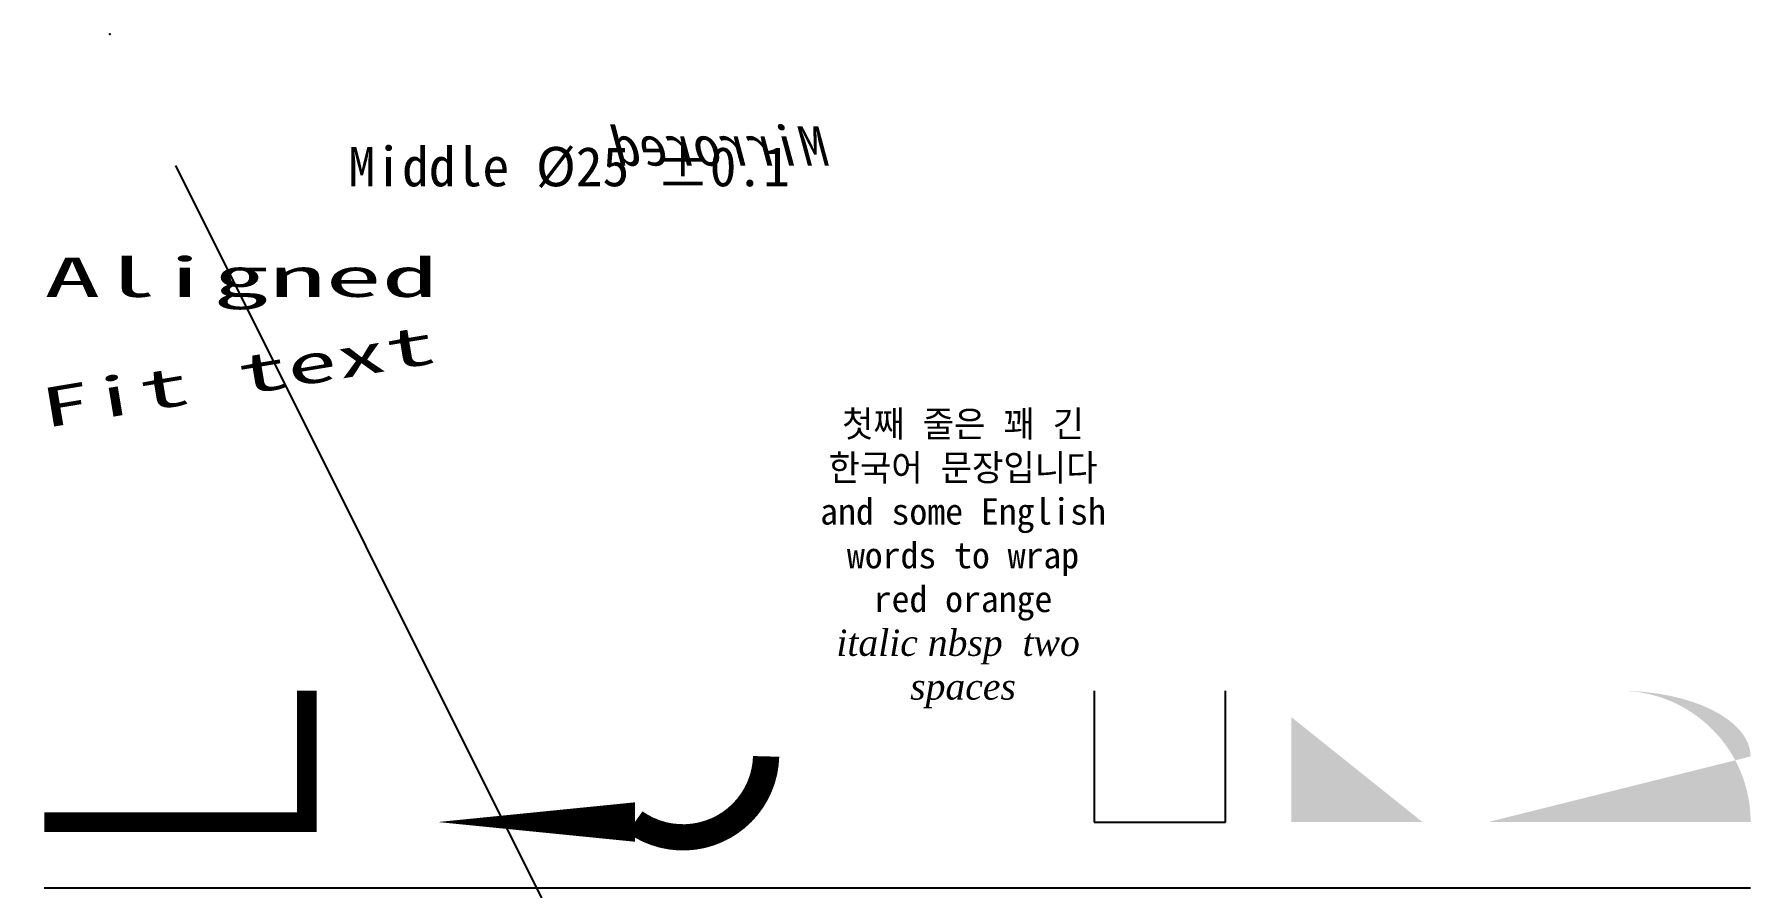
# Model space of a CAD drawing. Extents: x -1 to 130, y -5 to 60.
import ezdxf
from ezdxf.enums import TextEntityAlignment as Align

# ---------------------------------------------------------------- set-up
doc = ezdxf.new("R2010")
doc.units = 0

msp = doc.modelspace()

# ---------------------------------------------------------------- hatches: boundary and pattern name
h = msp.add_hatch(color=140)
edge = h.paths.add_edge_path(flags=0)
edge.add_line((110, 0), (130, 0))
edge.add_arc((120, 0), 10, 0, 90)
edge.add_ellipse((120, 5), major_axis=(-10, 0), ratio=0.5, start_angle=180, end_angle=270, ccw=False)

# ---------------------------------------------------------------- linework, layer by layer
at = {"color": 5}
msp.add_line((0, -5), (130, -5), dxfattribs=at)
at = {"color": 4}
msp.add_ray((10, 50), (0.447214, -0.894427), dxfattribs=at)
at = {"color": 1}
msp.add_lwpolyline([(30, 0, 0, 3, 0), (45, 0, 2, 2, 0.6), (55, 5, 0, 0, 0), (60, 15, 0, 0, 0)], format="xyseb", dxfattribs=at)
at = {"color": 3, "const_width": 1.5}
msp.add_lwpolyline([(0, 0), (20, 0), (20, 10)], dxfattribs=at)
at = {"color": 5}
msp.add_point((5, 60), dxfattribs=at)
at = {"color": 30}
msp.add_solid([(95, 0), (105, 0), (95, 8)], dxfattribs=at)
at = {"color": 2, "invisible_edges": 4}
msp.add_3dface([(80, 0), (90, 0, 5), (90, 10), (80, 10)], dxfattribs=at)

# ---------------------------------------------------------------- texts
at = {"color": 6, "oblique": 15, "text_generation_flag": 2}
msp.add_text('Mirrored', height=3, dxfattribs=at).set_placement((60, 50))
at = {"color": 6}
msp.add_text('Middle %%c25 %%p0.1', height=3, dxfattribs=at).set_placement((40, 50), align=Align.MIDDLE)
msp.add_text('Aligned', height=3, dxfattribs=at).set_placement((0, 40), (30, 40), align=Align.ALIGNED)
msp.add_text('Fit text', height=3, dxfattribs=at).set_placement((0, 30), (30, 35), align=Align.FIT)
at = {"color": 5, "insert": (70, 20), "char_height": 2, "width": 25, "attachment_point": 5}
msp.add_mtext('첫째 줄은 꽤 긴 한국어 문장입니다 and some English words to wrap\\P{\\C1;red} {\\c16744448;orange} \\fTimes New Roman|b0|i1;italic\\~nbsp  two  spaces', dxfattribs=at)

doc.saveas('drawing.dxf')
